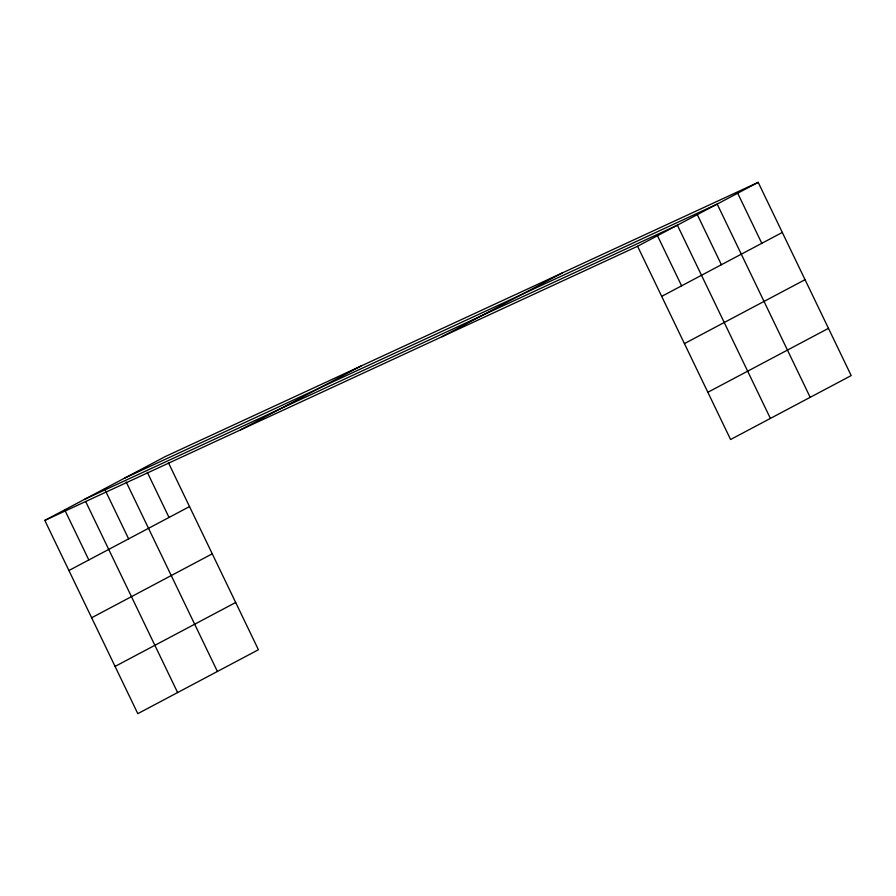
<?xml version="1.0" encoding="UTF-8"?>
<svg xmlns="http://www.w3.org/2000/svg" width="896" height="896" viewBox="0 0 896 896"><rect width="100%" height="100%" fill="white"/><g stroke="black" fill="none" stroke-linecap="round" stroke-linejoin="round"><path stroke-width="1.34" d="M168.426 462.75L258.418 649.734L137.805 713.653L44.8 520.408L165.413 456.49L758.195 182.347L851.2 375.592L730.587 439.51L637.582 246.266L758.195 182.347M240.419 429.946L361.032 366.016M441.963 336.739L562.576 272.81M68.914 570.506L189.526 506.587M661.696 296.374L782.309 232.445M91.65 617.747L212.262 553.818M684.432 343.605L805.045 279.686M115.069 666.411L235.682 602.493M707.851 392.28L828.464 328.35M124.41 478.218L717.192 204.086L810.186 397.331M84.605 499.318L677.387 225.176L770.392 418.421M44.8 520.408L637.582 246.266M737.688 193.211L761.802 243.309M697.29 214.626L721.403 264.723M657.485 235.726L681.598 285.824M147.325 472.36L169.019 517.451M126.213 481.981L217.403 671.462M104.507 488.768L128.621 538.866M85.814 501.816L177.61 692.552M64.702 509.858L88.816 559.955"/></g></svg>
